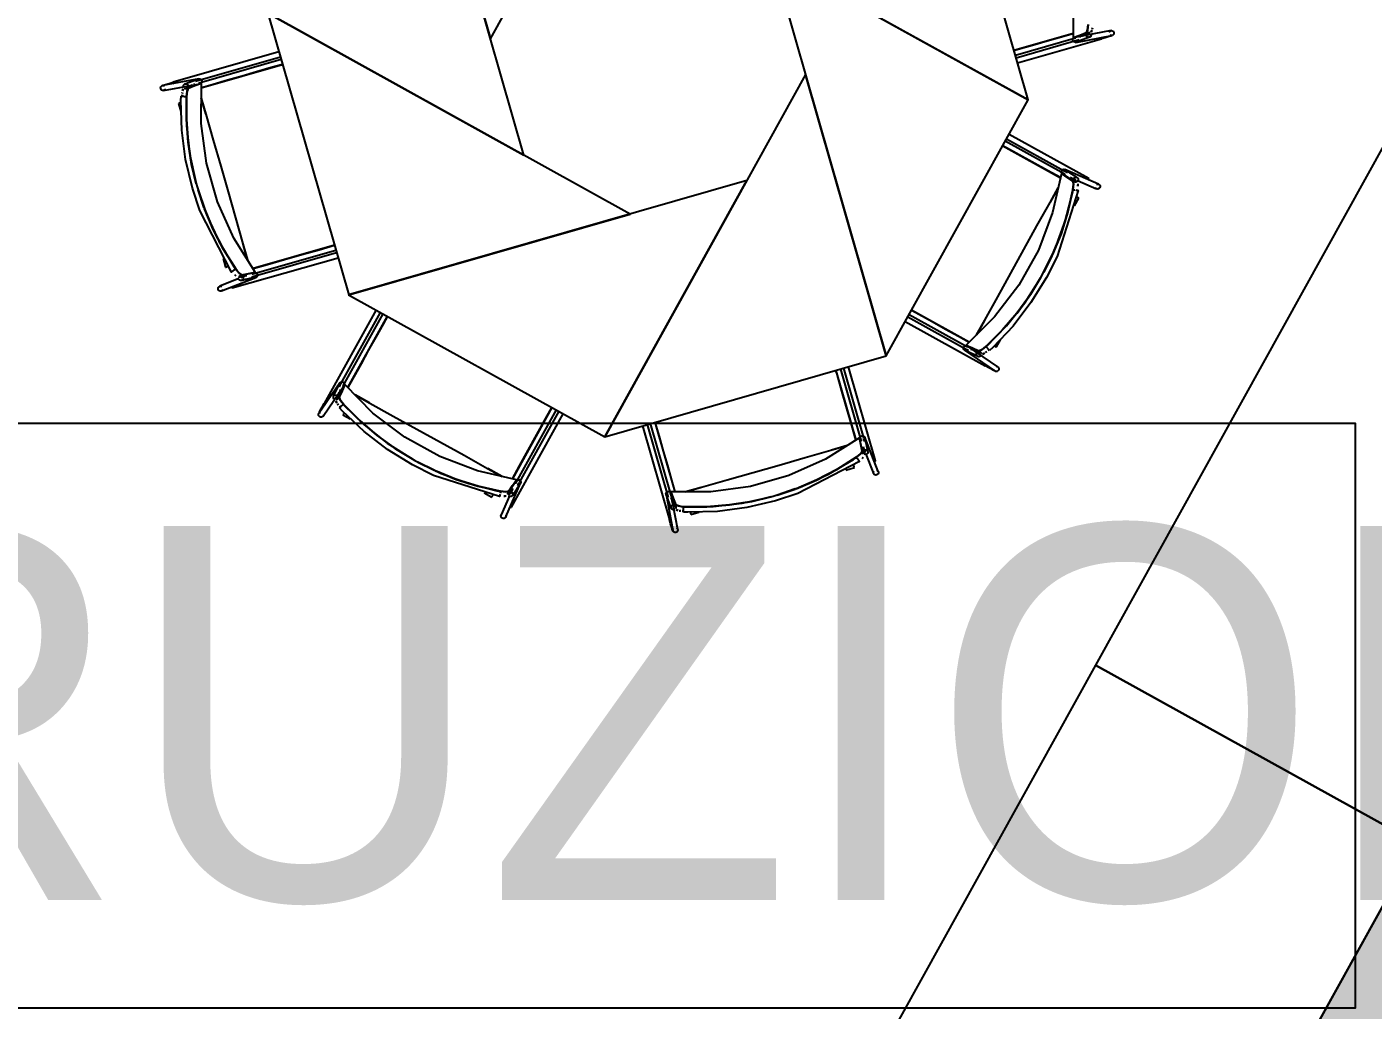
# Model space of a CAD drawing. Header units: metres. Extents: x 2.5 to 42.6, y 0.9 to 31.9.
# Drawn here: x 27.763 to 28.915, y 27.348 to 28.189 of the extents above; entities that cross this region are included whole.
import ezdxf

# ---------------------------------------------------------------- set-up
doc = ezdxf.new("R2010")
doc.units = ezdxf.units.M
for name, color, linetype in [('ARREDI', 9, 'Continuous'), ('PARETI_STRUTTURE', 7, 'Continuous'), ('PILASTRI_SETTI', 8, 'Continuous'), ('WAYFINDING_RIQUADRI', 7, 'Continuous'), ('WAYFINDING_TESTI', 7, 'Continuous')]:
    doc.layers.add(name, color=color, linetype=linetype)

msp = doc.modelspace()

# ---------------------------------------------------------------- linework, layer by layer
at = {"layer": 'ARREDI'}
for points in [[(28.3317, 28.4893), (28.0909, 28.4202), (28.1599, 28.1794)], [(28.0909, 28.4202), (27.9694, 28.2011), (28.1885, 28.0796)], [(28.62, 28.127), (28.5509, 28.3678), (28.31, 28.2988)], [(28.9531, 27.4905), (28.6776, 27.6432), (28.1813, 26.7478), (28.4568, 26.5951), (28.9531, 27.4905), (29.3445, 28.1967), (29.069, 28.3494), (28.6776, 27.6432)], [(28.4985, 27.9078), (28.62, 28.127), (28.4008, 28.2484)], [(27.9694, 28.2011), (28.0385, 27.9602), (28.2793, 28.0293)], [(28.2576, 27.8387), (28.4985, 27.9078), (28.4294, 28.1487)], [(28.0384, 27.9602), (28.2576, 27.8387), (28.3791, 28.0579)]]:
    msp.add_lwpolyline(points, close=True, dxfattribs=at)
for points in [[(28.6239, 28.344), (28.6181, 28.3428), (28.6123, 28.3417), (28.6306, 28.3128), (28.6447, 28.2815), (28.6541, 28.2486), (28.6588, 28.2146), (28.6586, 28.1804), (28.6641, 28.1825), (28.6696, 28.1846), (28.6702, 28.1853), (28.6707, 28.1869), (28.6711, 28.1892), (28.6713, 28.1916)], [(28.6713, 28.1916), (28.6711, 28.189), (28.6707, 28.1868), (28.6702, 28.1853), (28.6696, 28.1846)], [(28.6078, 28.1693), (28.6113, 28.1703), (28.6237, 28.1739), (28.6362, 28.1775), (28.6486, 28.181), (28.6586, 28.1839)], [(28.6591, 28.1766), (28.6586, 28.1772), (28.6583, 28.1779), (28.6582, 28.1786), (28.6584, 28.1793), (28.6589, 28.1799), (28.6595, 28.1803)], [(28.6609, 28.1802), (28.6586, 28.1804)], [(28.6625, 28.1781), (28.6623, 28.1774), (28.6618, 28.1768), (28.6612, 28.1764), (28.6607, 28.1762), (28.6605, 28.1762), (28.6598, 28.1763), (28.6591, 28.1766)], [(28.6649, 28.181), (28.664, 28.1806)], [(28.672, 28.1837), (28.668, 28.1821), (28.6664, 28.1815)], [(28.6706, 28.1809), (28.6701, 28.1815), (28.6697, 28.1822), (28.6697, 28.1829), (28.6699, 28.1836), (28.6703, 28.1842), (28.6703, 28.1842), (28.6709, 28.1846), (28.671, 28.1847), (28.6716, 28.1848), (28.6724, 28.1847), (28.673, 28.1844)], [(28.6735, 28.1838), (28.6738, 28.1831), (28.6739, 28.1824), (28.6737, 28.1817), (28.6733, 28.1811), (28.6732, 28.181), (28.6727, 28.1807), (28.6726, 28.1806), (28.672, 28.1805), (28.6712, 28.1806), (28.6706, 28.1809)], [(28.6745, 28.1866), (28.674, 28.185)], [(28.674, 28.1849), (28.6745, 28.1865)], [(28.6749, 28.1888), (28.6747, 28.1877)], [(28.6747, 28.1875), (28.6749, 28.1887)], [(28.6823, 28.1801), (28.6822, 28.1807)], [(28.6826, 28.1793), (28.6825, 28.1796), (28.6823, 28.1801)], [(28.6826, 28.1792), (28.6826, 28.1792)], [(28.6894, 28.1851), (28.6898, 28.1857), (28.6904, 28.1861), (28.6909, 28.1863), (28.6909, 28.1863), (28.6912, 28.1863), (28.6919, 28.1862), (28.6926, 28.1859)], [(28.6926, 28.1859), (28.6931, 28.1854), (28.6934, 28.1847), (28.6934, 28.1839), (28.6932, 28.1832), (28.6928, 28.1826), (28.6922, 28.1822), (28.6917, 28.182), (28.6917, 28.182), (28.6915, 28.182), (28.6907, 28.1821), (28.69, 28.1824)], [(27.9819, 28.1574), (27.9721, 28.1546), (27.9596, 28.151), (27.9472, 28.1474), (27.9348, 28.1439), (27.9224, 28.1403), (27.9124, 28.1374)], [(27.9085, 28.1432), (27.9087, 28.1439), (27.9091, 28.1445), (27.9097, 28.145), (27.9102, 28.1451), (27.9105, 28.1451), (27.9112, 28.145), (27.9119, 28.1447)], [(27.9119, 28.1447), (27.9124, 28.1442), (27.9127, 28.1435), (27.9127, 28.1427), (27.9125, 28.142), (27.9121, 28.1414), (27.9115, 28.141)], [(27.8784, 28.1354), (27.8779, 28.136), (27.8776, 28.1367), (27.8775, 28.1374), (27.8777, 28.1382), (27.8782, 28.1388), (27.8788, 28.1392), (27.8793, 28.1393), (27.8793, 28.1393), (27.8795, 28.1393), (27.8803, 28.1393), (27.8809, 28.1389)], [(27.8816, 28.1362), (27.8811, 28.1356), (27.8805, 28.1352), (27.8801, 28.1351), (27.88, 28.1351), (27.8798, 28.135), (27.8791, 28.1351), (27.8784, 28.1354)], [(27.8884, 28.1421), (27.8884, 28.1421)], [(27.8884, 28.1421), (27.8885, 28.1418), (27.8886, 28.1413)], [(27.8886, 28.1413), (27.8888, 28.1406)], [(27.896, 28.1325), (27.8962, 28.1334)], [(27.8962, 28.1334), (27.896, 28.1326)], [(27.8964, 28.1348), (27.8969, 28.1364)], [(27.8969, 28.1364), (27.8964, 28.1348)], [(27.8974, 28.1375), (27.8971, 28.1382), (27.897, 28.1389), (27.8972, 28.1397), (27.8977, 28.1403), (27.8977, 28.1403), (27.8983, 28.1407), (27.8984, 28.1407), (27.899, 28.1408), (27.8997, 28.1408), (27.9004, 28.1404)], [(27.9004, 28.1404), (27.9009, 28.1399), (27.9012, 28.1392), (27.9013, 28.1384), (27.9011, 28.1377), (27.9007, 28.1371), (27.9006, 28.1371), (27.9001, 28.1367), (27.8999, 28.1367), (27.8993, 28.1365), (27.8986, 28.1366), (27.8979, 28.137)], [(27.899, 28.1377), (27.903, 28.1392), (27.9045, 28.1398)], [(27.947, 27.9774), (27.9528, 27.9785), (27.9586, 27.9796), (27.9403, 28.0086), (27.9263, 28.0398), (27.9169, 28.0728), (27.9122, 28.1067), (27.9124, 28.141), (27.9068, 28.1389), (27.9013, 28.1367), (27.9008, 28.136), (27.9003, 28.1344), (27.8999, 28.1322), (27.8996, 28.1297)], [(27.8996, 28.1297), (27.8999, 28.1323), (27.9003, 28.1345), (27.9008, 28.1361), (27.9013, 28.1368)], [(27.906, 28.1404), (27.9069, 28.1407)], [(27.9101, 28.1412), (27.9124, 28.141)], [(27.8929, 28.1238), (27.893, 28.1239)], [(27.895, 28.1244), (27.8943, 28.1242), (27.8937, 28.1241), (27.8932, 28.1239), (27.893, 28.1238)], [(27.895, 28.1302), (27.8953, 28.1302)], [(27.8958, 28.1301), (27.8959, 28.1312)], [(27.8959, 28.1312), (27.8958, 28.1301)], [(27.8958, 28.1301), (27.8965, 28.1301), (27.8972, 28.1301), (27.8979, 28.13)], [(27.8979, 28.13), (27.8986, 28.13), (27.899, 28.13), (27.8993, 28.13)], [(27.9081, 28.0553), (27.9041, 28.0716), (27.9011, 28.0908), (27.8996, 28.1103), (27.8997, 28.1297)], [(27.8996, 28.1296), (27.8996, 28.1102), (27.9011, 28.0908), (27.9041, 28.0715), (27.9081, 28.0553)], [(27.9162, 28.1151), (27.9123, 28.1285)], [(27.9123, 28.1285), (27.9162, 28.1148), (27.9226, 28.0926), (27.929, 28.0704), (27.9353, 28.0482), (27.9417, 28.026), (27.948, 28.0039), (27.952, 27.9901)], [(28.6476, 28.0605), (28.6364, 28.0667), (28.623, 28.0741), (28.6097, 28.0815), (28.5982, 28.0878)], [(28.6582, 28.0573), (28.6533, 28.0606), (28.6484, 28.0639), (28.6408, 28.0305), (28.6287, 27.9985), (28.612, 27.9685), (28.5913, 27.9412), (28.567, 27.9171), (28.5724, 27.9147), (28.5778, 27.9123), (28.5787, 27.9124), (28.5802, 27.9132), (28.5821, 27.9145), (28.5839, 27.9161)], [(28.6492, 28.0637), (28.6487, 28.0643), (28.6484, 28.065), (28.6484, 28.0657), (28.6486, 28.0664), (28.6491, 28.067), (28.6497, 28.0675)], [(28.6484, 28.0639), (28.6513, 28.0635), (28.6484, 28.0639)], [(28.6497, 28.0675), (28.6504, 28.0676), (28.6512, 28.0675), (28.6514, 28.0675), (28.6514, 28.0675), (28.6518, 28.0672), (28.6523, 28.0667), (28.6526, 28.066), (28.6527, 28.0652), (28.6524, 28.0645)], [(28.5758, 27.9259), (28.5828, 27.9384), (28.5939, 27.9585), (28.6051, 27.9787), (28.6163, 27.9989), (28.6275, 28.0191), (28.6387, 28.0393), (28.6456, 28.0518)], [(28.6456, 28.0518), (28.6389, 28.0396)], [(28.6559, 28.0609), (28.6571, 28.0601), (28.662, 28.0568)], [(28.6582, 28.0501), (28.6586, 28.0525), (28.6587, 28.0548), (28.6585, 28.0565), (28.6582, 28.0573)], [(28.6582, 28.0573), (28.6585, 28.0566), (28.6587, 28.0549), (28.6586, 28.0527), (28.6582, 28.0501)], [(28.6608, 28.0566), (28.6601, 28.0567), (28.6595, 28.0569), (28.6594, 28.057), (28.6589, 28.0575), (28.6589, 28.0576), (28.6586, 28.0582), (28.6586, 28.059), (28.6588, 28.0597), (28.6593, 28.0603), (28.6599, 28.0607)], [(28.6599, 28.0607), (28.6606, 28.0609), (28.6614, 28.0608), (28.6619, 28.0606), (28.662, 28.0605), (28.6625, 28.06), (28.6625, 28.0599), (28.6628, 28.0593), (28.6628, 28.0585), (28.6626, 28.0578), (28.6621, 28.0572)], [(28.6624, 28.0552), (28.6625, 28.0543), (28.6624, 28.0531)], [(28.6625, 28.0531), (28.6625, 28.0544)], [(28.6712, 28.0583), (28.6716, 28.0589)], [(28.6716, 28.0589), (28.6718, 28.0593), (28.672, 28.0596)], [(28.672, 28.0596), (28.672, 28.0596)], [(28.6802, 28.0509), (28.6795, 28.0507), (28.6787, 28.0508), (28.6785, 28.0509), (28.6785, 28.0509), (28.6781, 28.0511), (28.6776, 28.0517)], [(28.6785, 28.0549), (28.6793, 28.055), (28.68, 28.055), (28.6802, 28.0549), (28.6803, 28.0549), (28.6807, 28.0546), (28.6812, 28.0541), (28.6815, 28.0534), (28.6815, 28.0526), (28.6813, 28.0519), (28.6808, 28.0513), (28.6802, 28.0509)], [(27.9096, 28.05), (27.9148, 28.0345)], [(27.9148, 28.0344), (27.9096, 28.05)], [(28.6582, 28.0501), (28.6539, 28.0311), (28.6481, 28.0125), (28.6409, 27.9947)], [(28.6409, 27.9947), (28.6481, 28.0125), (28.6539, 28.031), (28.6582, 28.05)], [(28.6586, 28.0502), (28.6589, 28.0502), (28.6593, 28.0501), (28.6599, 28.05)], [(28.6607, 28.0499), (28.6614, 28.0498), (28.6621, 28.0497), (28.6626, 28.0496), (28.6628, 28.0495), (28.6629, 28.0495), (28.6629, 28.0495), (28.6626, 28.0496)], [(28.6634, 28.0429), (28.6632, 28.043), (28.6627, 28.0432), (28.6622, 28.0436), (28.6615, 28.0439)], [(27.915, 28.0339), (27.9224, 28.0162), (27.9315, 27.999), (27.9418, 27.9825)], [(27.9419, 27.9824), (27.9315, 27.9989), (27.9225, 28.0162), (27.915, 28.0339)], [(27.952, 27.9901), (27.9481, 28.0036)], [(27.9567, 27.9826), (27.969, 27.9862), (27.9837, 27.9904), (27.9984, 27.9946), (28.0131, 27.9988), (28.0263, 28.0026)], [(28.6333, 27.9796), (28.6406, 27.9941)], [(28.6406, 27.9941), (28.6333, 27.9795)], [(27.9331, 27.9839), (27.9334, 27.9839), (27.9338, 27.9841), (27.9345, 27.9843), (27.9352, 27.9845)], [(27.9419, 27.9824), (27.9434, 27.9805), (27.9449, 27.9788), (27.9462, 27.9777), (27.947, 27.9773)], [(27.947, 27.9773), (27.9462, 27.9776), (27.945, 27.9787), (27.9434, 27.9804), (27.9419, 27.9824)], [(27.9406, 27.9813), (27.94, 27.9809), (27.9394, 27.9804), (27.9389, 27.98), (27.9384, 27.9797), (27.9382, 27.9796), (27.9382, 27.9795), (27.9382, 27.9796), (27.9384, 27.9797)], [(27.9417, 27.982), (27.9415, 27.9819), (27.9411, 27.9816), (27.9406, 27.9813)], [(27.9418, 27.9764), (27.941, 27.9774)], [(27.941, 27.9773), (27.9419, 27.9764)], [(27.9512, 27.9764), (27.9497, 27.9762), (27.9439, 27.975)], [(27.9482, 27.9737), (27.9478, 27.9731), (27.9472, 27.9726), (27.9467, 27.9724), (27.9465, 27.9724), (27.9458, 27.9724), (27.9458, 27.9724), (27.9451, 27.9727), (27.9446, 27.9732), (27.9442, 27.9739)], [(27.9447, 27.976), (27.9453, 27.9765), (27.9458, 27.9767), (27.9459, 27.9767), (27.9467, 27.9767), (27.9473, 27.9764), (27.9479, 27.9759), (27.9482, 27.9752), (27.9483, 27.9745), (27.9482, 27.9737)], [(27.9586, 27.9796), (27.9562, 27.9778), (27.9586, 27.9796)], [(27.9602, 27.9762), (27.9598, 27.9756), (27.9592, 27.9751), (27.959, 27.975), (27.959, 27.975), (27.9585, 27.9749), (27.9578, 27.9749), (27.9571, 27.9752), (27.9565, 27.9757), (27.9562, 27.9763)], [(27.9586, 27.9791), (27.9593, 27.9788), (27.9599, 27.9783), (27.9602, 27.9777), (27.9603, 27.9769), (27.9602, 27.9762)], [(28.6306, 27.9746), (28.6219, 27.9604), (28.6104, 27.9446), (28.5978, 27.9298), (28.5839, 27.9161)], [(28.584, 27.9162), (28.5978, 27.9299), (28.6105, 27.9446), (28.6219, 27.9604), (28.6306, 27.9746)], [(27.9309, 27.9647), (27.9305, 27.9641), (27.9299, 27.9636), (27.9297, 27.9635), (27.9297, 27.9635), (27.9292, 27.9634), (27.9285, 27.9634), (27.9278, 27.9637), (27.9272, 27.9642), (27.9269, 27.9648), (27.9267, 27.9656), (27.9269, 27.9663)], [(27.9269, 27.9663), (27.9273, 27.967), (27.9279, 27.9674), (27.9281, 27.9675), (27.9281, 27.9675), (27.9286, 27.9676), (27.9293, 27.9676), (27.93, 27.9673)], [(27.9385, 27.9674), (27.9387, 27.9668)], [(27.9387, 27.9668), (27.9388, 27.9663), (27.9389, 27.966), (27.9389, 27.966), (27.9389, 27.966)], [(28.0716, 27.9418), (28.0679, 27.9351), (28.0616, 27.9238), (28.0553, 27.9125), (28.0491, 27.9012), (28.0428, 27.8899), (28.0377, 27.8808)], [(28.5202, 27.947), (28.5265, 27.9435), (28.5378, 27.9372), (28.5491, 27.9309), (28.5604, 27.9247), (28.5695, 27.9196)], [(28.5826, 27.9381), (28.5758, 27.9259)], [(28.5647, 27.9141), (28.5647, 27.9149), (28.565, 27.9156), (28.5655, 27.9161), (28.5661, 27.9165), (28.5669, 27.9166), (28.5676, 27.9165)], [(28.5687, 27.9134), (28.5682, 27.9128), (28.5675, 27.9124), (28.5668, 27.9123), (28.566, 27.9125), (28.5656, 27.9127), (28.5656, 27.9127), (28.5654, 27.9128), (28.5649, 27.9134), (28.5647, 27.9141)], [(28.5685, 27.9154), (28.567, 27.9171)], [(28.5719, 27.9131), (28.571, 27.9135)], [(28.5839, 27.9161), (28.582, 27.9144), (28.5801, 27.9131), (28.5786, 27.9124), (28.5778, 27.9123)], [(28.5849, 27.9147), (28.5845, 27.9151), (28.5842, 27.9155), (28.584, 27.9157)], [(28.5869, 27.9125), (28.5867, 27.9127), (28.5864, 27.9131), (28.5859, 27.9136), (28.5854, 27.9141), (28.5849, 27.9147)], [(28.5864, 27.9131), (28.5855, 27.9124)], [(28.5909, 27.9166), (28.5916, 27.9162), (28.5921, 27.9159), (28.5926, 27.9156), (28.5928, 27.9155)], [(28.5788, 27.91), (28.5749, 27.9117), (28.5734, 27.9124)], [(28.58, 27.909), (28.5797, 27.9083), (28.5793, 27.9077), (28.5786, 27.9073), (28.5779, 27.9072), (28.5778, 27.9072), (28.5772, 27.9074), (28.577, 27.9074), (28.5765, 27.9077), (28.5761, 27.9083), (28.5758, 27.909)], [(28.5759, 27.909), (28.5759, 27.9098), (28.5761, 27.9105), (28.5766, 27.9111), (28.5773, 27.9114), (28.578, 27.9116), (28.578, 27.9116), (28.5787, 27.9114), (28.5788, 27.9114), (28.5793, 27.911), (28.5798, 27.9105), (28.58, 27.9097)], [(28.5826, 27.9102), (28.5811, 27.9095)], [(28.5811, 27.9094), (28.5826, 27.9102)], [(28.5845, 27.9115), (28.5834, 27.9107)], [(28.5834, 27.9107), (28.5844, 27.9115)], [(28.5869, 27.9125), (28.5869, 27.9124)], [(28.4725, 27.8359), (28.469, 27.8482), (28.4648, 27.8629), (28.4606, 27.8776), (28.4564, 27.8923), (28.4554, 27.8955)], [(28.5832, 27.8994), (28.5831, 27.8994), (28.5832, 27.8994), (28.5833, 27.8997), (28.5836, 27.9001)], [(28.5836, 27.9001), (28.5839, 27.9007)], [(28.5949, 27.897), (28.5949, 27.8963), (28.5946, 27.8956), (28.5941, 27.895), (28.5935, 27.8946), (28.5927, 27.8945), (28.592, 27.8946), (28.5916, 27.8949), (28.5916, 27.8949), (28.5914, 27.895), (28.5909, 27.8956), (28.5907, 27.8963)], [(28.5928, 27.8988), (28.5936, 27.8987), (28.594, 27.8984), (28.594, 27.8984), (28.5942, 27.8983), (28.5947, 27.8977), (28.5949, 27.897)], [(28.0315, 27.8816), (28.0309, 27.8821), (28.0306, 27.8828), (28.0304, 27.8835), (28.0306, 27.8843), (28.0308, 27.8847), (28.0308, 27.8847), (28.031, 27.8849), (28.0315, 27.8854), (28.0323, 27.8856)], [(28.1755, 27.7921), (28.1788, 27.797), (28.182, 27.8019), (28.1486, 27.8095), (28.1166, 27.8217), (28.0866, 27.8383), (28.0593, 27.859), (28.0353, 27.8833), (28.0328, 27.8779), (28.0304, 27.8725), (28.0306, 27.8716), (28.0313, 27.8701), (28.0326, 27.8683), (28.0342, 27.8664)], [(28.0312, 27.8784), (28.0316, 27.8793)], [(28.0323, 27.8856), (28.033, 27.8856), (28.0337, 27.8853), (28.0343, 27.8848), (28.0346, 27.8842), (28.0348, 27.8834), (28.0346, 27.8827)], [(28.0335, 27.8818), (28.0353, 27.8833)], [(28.0175, 27.8672), (28.0175, 27.8672), (28.0175, 27.8671), (28.0178, 27.867), (28.0182, 27.8667)], [(28.0271, 27.8703), (28.0264, 27.8706), (28.0258, 27.8711), (28.0255, 27.8717), (28.0254, 27.8724), (28.0254, 27.8725), (28.0255, 27.8731), (28.0256, 27.8733), (28.0259, 27.8738), (28.0265, 27.8742), (28.0272, 27.8745)], [(28.0272, 27.8745), (28.0279, 27.8744), (28.0286, 27.8742), (28.0292, 27.8737), (28.0296, 27.8731), (28.0297, 27.8723), (28.0297, 27.8723), (28.0295, 27.8716), (28.0295, 27.8715), (28.0292, 27.871), (28.0286, 27.8705), (28.0279, 27.8703)], [(28.0284, 27.8677), (28.0276, 27.8692)], [(28.0276, 27.8692), (28.0283, 27.8677)], [(28.0281, 27.8715), (28.0299, 27.8754), (28.0306, 27.8769)], [(28.0342, 27.8664), (28.0325, 27.8683), (28.0313, 27.8702), (28.0305, 27.8717), (28.0304, 27.8725)], [(28.0562, 27.8677), (28.044, 27.8745)], [(28.044, 27.8745), (28.0565, 27.8675), (28.0767, 27.8564), (28.0969, 27.8452), (28.1171, 27.834), (28.1373, 27.8228), (28.1574, 27.8116), (28.1699, 27.8047)], [(28.0151, 27.8554), (28.0144, 27.8554), (28.0137, 27.8557), (28.0131, 27.8562), (28.0127, 27.8568), (28.0126, 27.8576), (28.0128, 27.8583), (28.013, 27.8587), (28.013, 27.8587), (28.0132, 27.8589), (28.0137, 27.8594), (28.0145, 27.8596)], [(28.017, 27.8575), (28.0168, 27.8567), (28.0166, 27.8563), (28.0166, 27.8563), (28.0164, 27.8561), (28.0158, 27.8556), (28.0151, 27.8554)], [(28.0182, 27.8667), (28.0188, 27.8664)], [(28.0297, 27.8658), (28.0289, 27.8669)], [(28.0289, 27.8669), (28.0296, 27.8659)], [(28.0312, 27.864), (28.0305, 27.8648)], [(28.0306, 27.8634), (28.0308, 27.8636), (28.0312, 27.8639), (28.0317, 27.8644), (28.0322, 27.8649), (28.0328, 27.8654)], [(28.0306, 27.8634), (28.0306, 27.8634)], [(28.0328, 27.8654), (28.0333, 27.8658), (28.0336, 27.8661), (28.0338, 27.8663)], [(28.0347, 27.8594), (28.0343, 27.8587), (28.034, 27.8582), (28.0338, 27.8577), (28.0336, 27.8575)], [(28.0784, 27.8285), (28.0627, 27.8399), (28.0479, 27.8526), (28.0342, 27.8664)], [(28.0343, 27.8663), (28.048, 27.8525), (28.0628, 27.8398), (28.0784, 27.8285)], [(28.1786, 27.8027), (28.1848, 27.8139), (28.1922, 27.8273), (28.1996, 27.8406), (28.207, 27.854), (28.2124, 27.8638)], [(28.3006, 27.8511), (28.3041, 27.8388), (28.3077, 27.8264), (28.3113, 27.814), (28.3148, 27.8016), (28.3177, 27.7915)], [(28.4778, 27.8262), (28.4767, 27.832), (28.4755, 27.8378), (28.4466, 27.8195), (28.4153, 27.8055), (28.3824, 27.796), (28.3484, 27.7914), (28.3142, 27.7916), (28.3163, 27.786), (28.3184, 27.7805), (28.3191, 27.78), (28.3207, 27.7795), (28.323, 27.779), (28.3254, 27.7788)], [(28.4755, 27.8378), (28.4773, 27.8354), (28.4755, 27.8378)], [(28.476, 27.8378), (28.4763, 27.8385), (28.4768, 27.8391), (28.4775, 27.8394), (28.4782, 27.8395), (28.479, 27.8394)], [(28.479, 27.8394), (28.4796, 27.839), (28.48, 27.8384), (28.4802, 27.8382), (28.4802, 27.8382), (28.4803, 27.8377), (28.4803, 27.837), (28.48, 27.8363), (28.4795, 27.8357), (28.4788, 27.8354)], [(28.0785, 27.8284), (28.0928, 27.8198)], [(28.0928, 27.8197), (28.0785, 27.8284)], [(28.3266, 27.7915), (28.3404, 27.7954), (28.3625, 27.8018), (28.3847, 27.8081), (28.4069, 27.8145), (28.4291, 27.8209), (28.4512, 27.8272), (28.465, 27.8312)], [(28.4727, 27.8211), (28.4563, 27.8107), (28.439, 27.8017), (28.4213, 27.7942)], [(28.4213, 27.7942), (28.4389, 27.8016), (28.4562, 27.8106), (28.4726, 27.821)], [(28.465, 27.8312), (28.4516, 27.8273)], [(28.4727, 27.8211), (28.4747, 27.8226), (28.4764, 27.8241), (28.4775, 27.8254), (28.4778, 27.8262)], [(28.4778, 27.8262), (28.4775, 27.8254), (28.4765, 27.8241), (28.4748, 27.8226), (28.4727, 27.8211)], [(28.4731, 27.8209), (28.4732, 27.8207), (28.4735, 27.8203), (28.4739, 27.8198)], [(28.4778, 27.8202), (28.4788, 27.8211)], [(28.4787, 27.821), (28.4778, 27.8202)], [(28.4791, 27.8239), (28.4787, 27.8244), (28.4785, 27.825), (28.4784, 27.8251), (28.4785, 27.8258), (28.4785, 27.8259), (28.4787, 27.8265), (28.4793, 27.8271), (28.4799, 27.8274), (28.4807, 27.8275), (28.4814, 27.8274)], [(28.4787, 27.8304), (28.479, 27.8289), (28.4801, 27.8231)], [(28.4814, 27.8274), (28.482, 27.827), (28.4825, 27.8264), (28.4827, 27.8259), (28.4827, 27.8257), (28.4827, 27.825), (28.4827, 27.825), (28.4824, 27.8243), (28.4819, 27.8238), (28.4813, 27.8234)], [(28.0977, 27.817), (28.1116, 27.81)], [(28.1116, 27.81), (28.0977, 27.817)], [(28.1128, 27.8094), (28.1306, 27.8022), (28.1491, 27.7964), (28.1681, 27.7921)], [(28.1682, 27.7921), (28.1493, 27.7964), (28.1307, 27.8022), (28.1128, 27.8094)], [(28.1699, 27.8047), (28.1577, 27.8115)], [(28.4713, 27.8123), (28.4712, 27.8126), (28.4711, 27.813), (28.4709, 27.8137), (28.4707, 27.8144)], [(28.4739, 27.8198), (28.4743, 27.8192), (28.4747, 27.8186), (28.4751, 27.818), (28.4754, 27.8176), (28.4756, 27.8174), (28.4756, 27.8174), (28.4756, 27.8174), (28.4754, 27.8176)], [(28.4877, 27.8177), (28.4884, 27.8178)], [(28.4884, 27.8178), (28.4888, 27.818), (28.4891, 27.8181), (28.4892, 27.8181), (28.4892, 27.8181)], [(28.4905, 27.81), (28.4911, 27.8097), (28.4916, 27.8091), (28.4917, 27.8089), (28.4918, 27.8084), (28.4918, 27.8077), (28.4915, 27.807), (28.491, 27.8064), (28.4903, 27.806), (28.4896, 27.8059), (28.4888, 27.8061)], [(28.182, 27.802), (28.1816, 27.799), (28.182, 27.802)], [(28.1819, 27.8011), (28.1824, 27.8016), (28.1831, 27.8019), (28.1839, 27.8019), (28.1846, 27.8017), (28.1852, 27.8012), (28.1856, 27.8006)], [(28.1856, 27.8006), (28.1858, 27.7999), (28.1857, 27.7992), (28.1856, 27.7989), (28.1856, 27.7989), (28.1853, 27.7985), (28.1848, 27.798), (28.1841, 27.7977), (28.1833, 27.7977), (28.1826, 27.7979)], [(28.4888, 27.8061), (28.4882, 27.8065), (28.4877, 27.8071), (28.4876, 27.8073), (28.4876, 27.8073), (28.4875, 27.8078), (28.4875, 27.8085), (28.4878, 27.8092)], [(28.161, 27.7869), (28.1611, 27.7871), (28.1614, 27.7876), (28.1617, 27.7881), (28.1621, 27.7888)], [(28.168, 27.7896), (28.1679, 27.7889), (28.1678, 27.7882), (28.1677, 27.7877), (28.1676, 27.7875), (28.1676, 27.7874), (28.1676, 27.7875), (28.1677, 27.7877)], [(28.1684, 27.7917), (28.1683, 27.7915), (28.1683, 27.791), (28.1681, 27.7904)], [(28.1682, 27.7921), (28.1707, 27.7917), (28.173, 27.7916), (28.1747, 27.7918), (28.1755, 27.7921)], [(28.1755, 27.7921), (28.1747, 27.7918), (28.173, 27.7916), (28.1708, 27.7917), (28.1683, 27.7921)], [(28.1733, 27.7879), (28.1724, 27.7878), (28.1712, 27.7879)], [(28.1712, 27.7879), (28.1725, 27.7878)], [(28.1747, 27.7895), (28.1748, 27.7903), (28.1751, 27.7908), (28.1752, 27.7909), (28.1757, 27.7914), (28.1757, 27.7914), (28.1764, 27.7917), (28.1771, 27.7917), (28.1778, 27.7915), (28.1784, 27.791), (28.1788, 27.7904)], [(28.179, 27.7944), (28.1782, 27.7932), (28.1749, 27.7883)], [(28.1788, 27.7904), (28.179, 27.7897), (28.1789, 27.7889), (28.1787, 27.7884), (28.1786, 27.7883), (28.1781, 27.7878), (28.1781, 27.7878), (28.1774, 27.7875), (28.1766, 27.7875), (28.1759, 27.7877), (28.1753, 27.7882)], [(28.3119, 27.7877), (28.3112, 27.7879), (28.3106, 27.7883), (28.3102, 27.7889), (28.3101, 27.7894), (28.31, 27.7896), (28.3101, 27.7904), (28.3104, 27.7911)], [(28.3104, 27.7911), (28.311, 27.7916), (28.3117, 27.7919), (28.3124, 27.7919), (28.3131, 27.7917), (28.3137, 27.7913), (28.3142, 27.7907)], [(28.314, 27.7893), (28.3142, 27.7916)], [(28.3998, 27.7873), (28.3836, 27.7833), (28.3643, 27.7803), (28.3449, 27.7788), (28.3254, 27.7788)], [(28.3256, 27.7788), (28.345, 27.7788), (28.3644, 27.7803), (28.3836, 27.7833), (28.3998, 27.7873)], [(28.34, 27.7953), (28.3266, 27.7915)], [(28.4207, 27.794), (28.4052, 27.7888)], [(28.4052, 27.7888), (28.4207, 27.7939)], [(28.1764, 27.7791), (28.177, 27.7787)], [(28.177, 27.7787), (28.1775, 27.7785), (28.1777, 27.7784)], [(28.1778, 27.7783), (28.1777, 27.7783)], [(28.3176, 27.7766), (28.3169, 27.7763), (28.3162, 27.7762), (28.3155, 27.7764), (28.3149, 27.7768), (28.3148, 27.7769), (28.3145, 27.7775), (28.3144, 27.7776), (28.3143, 27.7782), (28.3144, 27.7789), (28.3147, 27.7796)], [(28.3148, 27.7852), (28.3144, 27.7861)], [(28.3147, 27.7796), (28.3153, 27.7801), (28.316, 27.7804), (28.3167, 27.7805), (28.3174, 27.7803), (28.318, 27.7799), (28.318, 27.7798), (28.3184, 27.7792), (28.3185, 27.7791), (28.3186, 27.7785), (28.3185, 27.7778), (28.3182, 27.7771)], [(28.3175, 27.7782), (28.3159, 27.7822), (28.3154, 27.7837)], [(28.3254, 27.7788), (28.3229, 27.7791), (28.3206, 27.7795), (28.3191, 27.78), (28.3184, 27.7805)], [(28.3187, 27.7761), (28.3203, 27.7756)], [(28.3204, 27.7756), (28.3188, 27.7761)], [(28.3213, 27.7754), (28.3225, 27.7752)], [(28.3226, 27.7752), (28.3215, 27.7754)], [(28.325, 27.775), (28.3239, 27.7751)], [(28.3239, 27.7751), (28.325, 27.775)], [(28.325, 27.775), (28.325, 27.7757), (28.3251, 27.7764), (28.3251, 27.7771)], [(28.3251, 27.7771), (28.3251, 27.7778), (28.3252, 27.7782), (28.3252, 27.7785)], [(28.169, 27.7701), (28.1688, 27.7708), (28.1689, 27.7716), (28.169, 27.7718), (28.169, 27.7718), (28.1693, 27.7722), (28.1698, 27.7727)], [(28.173, 27.7718), (28.1732, 27.771), (28.1731, 27.7703), (28.173, 27.7701), (28.173, 27.7701), (28.1727, 27.7696), (28.1722, 27.7691), (28.1715, 27.7688), (28.1708, 27.7688), (28.17, 27.769), (28.1694, 27.7695), (28.169, 27.7701)], [(28.3131, 27.7676), (28.313, 27.7676)], [(28.3131, 27.7676), (28.3134, 27.7677), (28.3139, 27.7678)], [(28.3139, 27.7678), (28.3145, 27.768)], [(28.325, 27.7742), (28.325, 27.7745)], [(28.3307, 27.7742), (28.3309, 27.7735), (28.3311, 27.7729), (28.3312, 27.7724), (28.3313, 27.7722)], [(28.3313, 27.7721), (28.3313, 27.7722)], [(28.3197, 27.7576), (28.3192, 27.7571), (28.3185, 27.7568), (28.3177, 27.7567), (28.317, 27.7569), (28.3164, 27.7574), (28.316, 27.758), (28.3158, 27.7584), (28.3158, 27.7585), (28.3158, 27.7587), (28.3159, 27.7594), (28.3162, 27.7601)], [(28.3189, 27.7608), (28.3195, 27.7603), (28.3199, 27.7597), (28.3201, 27.7592), (28.3201, 27.7592), (28.3201, 27.759), (28.32, 27.7582), (28.3197, 27.7576)]]:
    msp.add_lwpolyline(points, dxfattribs=at)
at = {"layer": 'PARETI_STRUTTURE'}
for points in [[(29.3445, 28.1967), (28.2307, 26.1872)], [(28.6586, 28.1839), (28.6078, 28.1694)], [(28.609, 28.1652), (28.6605, 28.18)], [(28.6635, 28.1783), (28.6097, 28.1628)], [(28.6109, 28.1587), (28.6826, 28.1792)], [(28.6909, 28.1863), (28.66, 28.1805)], [(28.66, 28.1807), (28.6601, 28.1808), (28.6603, 28.1808), (28.6604, 28.1809), (28.6605, 28.1809), (28.6606, 28.1809), (28.6608, 28.181), (28.6609, 28.181), (28.661, 28.1811), (28.6611, 28.1811), (28.6613, 28.1812), (28.6614, 28.1812), (28.6615, 28.1812), (28.6616, 28.1813), (28.6617, 28.1813), (28.6619, 28.1814), (28.662, 28.1814), (28.6621, 28.1815), (28.6622, 28.1815), (28.6624, 28.1816), (28.6625, 28.1816), (28.6626, 28.1817), (28.6627, 28.1817), (28.6629, 28.1817), (28.663, 28.1818), (28.6631, 28.1818), (28.6632, 28.1819), (28.6634, 28.1819), (28.6635, 28.182), (28.6636, 28.182), (28.6637, 28.1821), (28.6639, 28.1821), (28.664, 28.1821), (28.6641, 28.1822), (28.6642, 28.1822), (28.6643, 28.1823), (28.6645, 28.1823), (28.6646, 28.1824), (28.6647, 28.1824), (28.6648, 28.1824), (28.665, 28.1825), (28.6651, 28.1825), (28.6652, 28.1826), (28.6653, 28.1826), (28.6655, 28.1827), (28.6656, 28.1827), (28.6657, 28.1827), (28.6658, 28.1828), (28.666, 28.1828), (28.6661, 28.1829), (28.6662, 28.1829), (28.6663, 28.183), (28.6664, 28.183), (28.6666, 28.1831), (28.6667, 28.1831), (28.6668, 28.1832), (28.6669, 28.1832), (28.6671, 28.1832), (28.6672, 28.1833), (28.6673, 28.1833), (28.6674, 28.1834), (28.6675, 28.1834), (28.6677, 28.1835), (28.6678, 28.1835), (28.6679, 28.1836), (28.668, 28.1836), (28.6682, 28.1836), (28.6683, 28.1837), (28.6684, 28.1837), (28.6685, 28.1838), (28.6687, 28.1838), (28.6688, 28.1839), (28.6689, 28.1839), (28.669, 28.1839), (28.6692, 28.184), (28.6693, 28.184), (28.6694, 28.1841), (28.6695, 28.1841), (28.6697, 28.1842), (28.6698, 28.1842), (28.6699, 28.1843), (28.67, 28.1843), (28.6701, 28.1843), (28.6703, 28.1844), (28.6704, 28.1844), (28.6705, 28.1845), (28.6706, 28.1845), (28.6708, 28.1846), (28.6709, 28.1846), (28.671, 28.1847), (28.671, 28.1847)], [(28.6607, 28.1762), (28.6917, 28.182)], [(28.6725, 28.1806), (28.6615, 28.1766)], [(28.6688, 28.1824), (28.6698, 28.1826)], [(28.692, 28.182), (28.6907, 28.1816), (28.6892, 28.1812), (28.686, 28.1802), (28.6826, 28.1792)], [(27.9788, 28.1681), (27.8884, 28.1421)], [(27.9074, 28.1431), (27.98, 28.1639)], [(27.9807, 28.1615), (27.9104, 28.1414)], [(27.9123, 28.1374), (27.9819, 28.1574)], [(27.9102, 28.1451), (27.8792, 28.1393)], [(27.8984, 28.1407), (27.9095, 28.1447)], [(27.879, 28.1393), (27.8803, 28.1397), (27.8818, 28.1402), (27.8849, 28.1411), (27.8884, 28.1421)], [(27.88, 28.1351), (27.911, 28.1408)], [(27.9109, 28.1406), (27.9108, 28.1406), (27.9107, 28.1405), (27.9106, 28.1405), (27.9104, 28.1404), (27.9103, 28.1404), (27.9102, 28.1404), (27.9101, 28.1403), (27.9099, 28.1403), (27.9098, 28.1402), (27.9097, 28.1402), (27.9096, 28.1401), (27.9094, 28.1401), (27.9093, 28.14), (27.9092, 28.14), (27.9091, 28.1399), (27.909, 28.1399), (27.9088, 28.1399), (27.9087, 28.1398), (27.9086, 28.1398), (27.9085, 28.1397), (27.9083, 28.1397), (27.9082, 28.1396), (27.9081, 28.1396), (27.908, 28.1396), (27.9079, 28.1395), (27.9077, 28.1395), (27.9076, 28.1394), (27.9075, 28.1394), (27.9074, 28.1393), (27.9072, 28.1393), (27.9071, 28.1392), (27.907, 28.1392), (27.9069, 28.1392), (27.9067, 28.1391), (27.9066, 28.1391), (27.9065, 28.139), (27.9064, 28.139), (27.9062, 28.1389), (27.9061, 28.1389), (27.906, 28.1389), (27.9059, 28.1388), (27.9058, 28.1388), (27.9056, 28.1387), (27.9055, 28.1387), (27.9054, 28.1386), (27.9053, 28.1386), (27.9051, 28.1385), (27.905, 28.1385), (27.9049, 28.1384), (27.9048, 28.1384), (27.9046, 28.1384), (27.9045, 28.1383), (27.9044, 28.1383), (27.9043, 28.1382), (27.9041, 28.1382), (27.904, 28.1381), (27.9039, 28.1381), (27.9038, 28.138), (27.9036, 28.138), (27.9035, 28.138), (27.9034, 28.1379), (27.9033, 28.1379), (27.9032, 28.1378), (27.903, 28.1378), (27.9029, 28.1377), (27.9028, 28.1377), (27.9027, 28.1377), (27.9025, 28.1376), (27.9024, 28.1376), (27.9023, 28.1375), (27.9022, 28.1375), (27.902, 28.1374), (27.9019, 28.1374), (27.9018, 28.1373), (27.9017, 28.1373), (27.9015, 28.1373), (27.9014, 28.1372), (27.9013, 28.1372), (27.9012, 28.1371), (27.9011, 28.1371), (27.9009, 28.137), (27.9008, 28.137), (27.9007, 28.1369), (27.9006, 28.1369), (27.9004, 28.1369), (27.9003, 28.1368), (27.9002, 28.1368), (27.9001, 28.1367), (27.8999, 28.1367), (27.8999, 28.1367)], [(27.9022, 28.139), (27.9012, 28.1387)], [(27.8929, 28.1238), (27.8949, 28.117)], [(27.9047, 28.0515), (27.8989, 28.0761), (27.8956, 28.1012), (27.8949, 28.1264), (27.895, 28.1302)], [(27.8993, 28.13), (27.8997, 28.1048), (27.9026, 28.0799), (27.908, 28.0554), (27.9088, 28.0526)], [(28.672, 28.0596), (28.6036, 28.0975)], [(28.5982, 28.0878), (28.6476, 28.0604)], [(28.6508, 28.0636), (28.6003, 28.0916)], [(28.6015, 28.0937), (28.6509, 28.0664)], [(28.6497, 28.0635), (28.6506, 28.0631)], [(28.6595, 28.0569), (28.6497, 28.0633)], [(28.6511, 28.0663), (28.6536, 28.0648)], [(28.6802, 28.0549), (28.6514, 28.0675)], [(28.6514, 28.0675), (28.652, 28.0669), (28.6521, 28.0668), (28.6522, 28.0668), (28.6523, 28.0667), (28.6524, 28.0666), (28.6526, 28.0665), (28.6527, 28.0665), (28.6528, 28.0664), (28.6529, 28.0663), (28.653, 28.0663), (28.6531, 28.0662), (28.6532, 28.0661), (28.6533, 28.0661), (28.6534, 28.066), (28.6535, 28.0659), (28.6537, 28.0658), (28.6538, 28.0658), (28.6539, 28.0657), (28.654, 28.0656), (28.6541, 28.0656), (28.6542, 28.0655), (28.6543, 28.0654), (28.6544, 28.0653), (28.6545, 28.0653), (28.6547, 28.0652), (28.6548, 28.0651), (28.6549, 28.0651), (28.655, 28.065), (28.6551, 28.0649), (28.6552, 28.0648), (28.6553, 28.0648), (28.6554, 28.0647), (28.6555, 28.0646), (28.6556, 28.0646), (28.6558, 28.0645), (28.6559, 28.0644), (28.656, 28.0643), (28.6561, 28.0643), (28.6562, 28.0642), (28.6563, 28.0641), (28.6564, 28.0641), (28.6565, 28.064), (28.6566, 28.0639), (28.6568, 28.0639), (28.6569, 28.0638), (28.657, 28.0637), (28.6571, 28.0636), (28.6572, 28.0636), (28.6573, 28.0635), (28.6574, 28.0634), (28.6575, 28.0634), (28.6576, 28.0633), (28.6577, 28.0632), (28.6579, 28.0632), (28.658, 28.0631), (28.6581, 28.063), (28.6582, 28.0629), (28.6583, 28.0629), (28.6584, 28.0628), (28.6585, 28.0627), (28.6586, 28.0627), (28.6587, 28.0626), (28.6589, 28.0625), (28.659, 28.0624), (28.6591, 28.0624), (28.6592, 28.0623), (28.6593, 28.0622), (28.6594, 28.0622), (28.6595, 28.0621), (28.6596, 28.062), (28.6597, 28.0619), (28.6598, 28.0619), (28.6599, 28.0618), (28.6601, 28.0617), (28.6602, 28.0617), (28.6603, 28.0616), (28.6604, 28.0615), (28.6605, 28.0614), (28.6606, 28.0614), (28.6607, 28.0613), (28.6608, 28.0612), (28.6609, 28.0612), (28.6611, 28.0611), (28.6612, 28.061), (28.6613, 28.0609), (28.6614, 28.0609), (28.6615, 28.0608), (28.6616, 28.0607), (28.6617, 28.0607), (28.6618, 28.0606), (28.6619, 28.0605)], [(27.9382, 27.9796), (27.911, 28.0322), (27.9047, 28.0515)], [(27.9088, 28.0527), (27.9169, 28.0289), (27.9274, 28.0061), (27.9401, 27.9845), (27.9417, 27.9821)], [(28.6565, 28.0605), (28.6608, 28.0586)], [(28.6587, 28.0592), (28.6578, 28.0597)], [(28.6623, 28.058), (28.6785, 28.0509)], [(28.6319, 27.9771), (28.643, 27.9996), (28.6517, 28.0231), (28.658, 28.0473), (28.6586, 28.0503)], [(28.6629, 28.0495), (28.6448, 27.993), (28.6357, 27.975)], [(28.6597, 28.0362), (28.6634, 28.0429)], [(27.9566, 27.9781), (28.0275, 27.9984)], [(28.0263, 28.0026), (27.9567, 27.9826)], [(28.0282, 27.9961), (27.9586, 27.9761)], [(27.931, 27.9912), (27.9331, 27.9839)], [(27.9389, 27.966), (28.0294, 27.9919)], [(27.9446, 27.974), (27.9281, 27.9675)], [(27.9297, 27.9635), (27.959, 27.975)], [(27.9458, 27.9767), (27.9572, 27.9792)], [(27.9505, 27.9763), (27.9461, 27.9746)], [(27.959, 27.975), (27.9582, 27.975), (27.958, 27.9749), (27.9579, 27.9749), (27.9578, 27.9749), (27.9576, 27.9748), (27.9575, 27.9748), (27.9574, 27.9748), (27.9573, 27.9747), (27.9571, 27.9747), (27.957, 27.9747), (27.9569, 27.9747), (27.9567, 27.9746), (27.9566, 27.9746), (27.9565, 27.9746), (27.9564, 27.9745), (27.9562, 27.9745), (27.9561, 27.9745), (27.956, 27.9745), (27.9559, 27.9744), (27.9557, 27.9744), (27.9556, 27.9744), (27.9555, 27.9744), (27.9553, 27.9743), (27.9552, 27.9743), (27.9551, 27.9743), (27.955, 27.9742), (27.9548, 27.9742), (27.9547, 27.9742), (27.9546, 27.9742), (27.9544, 27.9741), (27.9543, 27.9741), (27.9542, 27.9741), (27.9541, 27.974), (27.9539, 27.974), (27.9538, 27.974), (27.9537, 27.974), (27.9536, 27.9739), (27.9534, 27.9739), (27.9533, 27.9739), (27.9532, 27.9739), (27.953, 27.9738), (27.9529, 27.9738), (27.9528, 27.9738), (27.9526, 27.9737), (27.9525, 27.9737), (27.9524, 27.9737), (27.9523, 27.9737), (27.9521, 27.9736), (27.952, 27.9736), (27.9519, 27.9736), (27.9518, 27.9735), (27.9516, 27.9735), (27.9515, 27.9735), (27.9514, 27.9735), (27.9512, 27.9734), (27.9511, 27.9734), (27.951, 27.9734), (27.9509, 27.9734), (27.9507, 27.9733), (27.9506, 27.9733), (27.9505, 27.9733), (27.9503, 27.9732), (27.9502, 27.9732), (27.9501, 27.9732), (27.95, 27.9732), (27.9498, 27.9731), (27.9497, 27.9731), (27.9496, 27.9731), (27.9494, 27.973), (27.9493, 27.973), (27.9492, 27.973), (27.9491, 27.973), (27.9489, 27.9729), (27.9488, 27.9729), (27.9487, 27.9729), (27.9486, 27.9729), (27.9484, 27.9728), (27.9483, 27.9728), (27.9482, 27.9728), (27.948, 27.9727), (27.9479, 27.9727), (27.9478, 27.9727), (27.9476, 27.9727), (27.9475, 27.9726), (27.9474, 27.9726), (27.9473, 27.9726), (27.9471, 27.9725), (27.947, 27.9725), (27.9469, 27.9725), (27.9468, 27.9725), (27.9467, 27.9724)], [(27.9479, 27.9756), (27.949, 27.9759)], [(27.9584, 27.976), (27.9556, 27.9752)], [(27.9574, 27.979), (27.9564, 27.9786)], [(28.584, 27.9157), (28.6015, 27.9337), (28.617, 27.9534), (28.6305, 27.9745), (28.6319, 27.9771)], [(28.6357, 27.975), (28.6224, 27.9535), (28.607, 27.9334), (28.5896, 27.915), (28.5869, 27.9124)], [(28.0619, 27.9472), (28.0175, 27.8672)], [(28.0303, 27.8813), (28.0657, 27.9451)], [(28.0678, 27.9439), (28.0336, 27.8822)], [(28.0378, 27.8808), (28.0716, 27.9418)], [(28.5148, 27.9372), (28.5831, 27.8994)], [(28.569, 27.9121), (28.5169, 27.941)], [(28.5181, 27.9432), (28.5681, 27.9155)], [(28.5695, 27.9196), (28.5202, 27.947)], [(28.594, 27.8985), (28.568, 27.9163)], [(28.5683, 27.9164), (28.5684, 27.9163), (28.5685, 27.9163), (28.5686, 27.9162), (28.5687, 27.9161), (28.5688, 27.9161), (28.569, 27.916), (28.5691, 27.916), (28.5692, 27.9159), (28.5693, 27.9159), (28.5694, 27.9158), (28.5696, 27.9158), (28.5697, 27.9157), (28.5698, 27.9156), (28.5699, 27.9156), (28.57, 27.9155), (28.5702, 27.9155), (28.5703, 27.9154), (28.5704, 27.9153), (28.5705, 27.9153), (28.5706, 27.9152), (28.5707, 27.9152), (28.5709, 27.9151), (28.571, 27.9151), (28.5711, 27.915), (28.5712, 27.915), (28.5713, 27.9149), (28.5715, 27.9148), (28.5716, 27.9148), (28.5717, 27.9147), (28.5718, 27.9147), (28.5719, 27.9146), (28.572, 27.9146), (28.5722, 27.9145), (28.5723, 27.9145), (28.5724, 27.9144), (28.5725, 27.9143), (28.5726, 27.9143), (28.5728, 27.9142), (28.5729, 27.9142), (28.573, 27.9141), (28.5731, 27.9141), (28.5732, 27.914), (28.5733, 27.914), (28.5735, 27.9139), (28.5736, 27.9138), (28.5737, 27.9138), (28.5738, 27.9137), (28.5739, 27.9137), (28.5741, 27.9136), (28.5742, 27.9136), (28.5743, 27.9135), (28.5744, 27.9134), (28.5745, 27.9134), (28.5747, 27.9133), (28.5748, 27.9133), (28.5749, 27.9132), (28.575, 27.9132), (28.5751, 27.9131), (28.5753, 27.9131), (28.5754, 27.913), (28.5755, 27.9129), (28.5756, 27.9129), (28.5757, 27.9128), (28.5758, 27.9128), (28.576, 27.9127), (28.5761, 27.9127), (28.5762, 27.9126), (28.5763, 27.9126), (28.5764, 27.9125), (28.5766, 27.9124), (28.5767, 27.9124), (28.5768, 27.9123), (28.5769, 27.9123), (28.577, 27.9122), (28.5771, 27.9122), (28.5773, 27.9121), (28.5774, 27.912), (28.5775, 27.912), (28.5776, 27.9119), (28.5777, 27.9119), (28.5779, 27.9118), (28.578, 27.9118), (28.5781, 27.9117), (28.5782, 27.9117), (28.5783, 27.9116), (28.5784, 27.9115), (28.5786, 27.9115), (28.5787, 27.9114), (28.5788, 27.9114), (28.5788, 27.9114)], [(28.5928, 27.9155), (28.5963, 27.9217)], [(28.5656, 27.9127), (28.5916, 27.8949)], [(28.577, 27.9074), (28.5664, 27.9125)], [(28.5749, 27.9117), (28.5765, 27.9108)], [(28.4554, 27.8955), (28.4725, 27.8359)], [(28.477, 27.8358), (28.4596, 27.8966)], [(28.462, 27.8973), (28.479, 27.8378)], [(28.4892, 27.8181), (28.4661, 27.8985)], [(28.5918, 27.8947), (28.5906, 27.8953), (28.5892, 27.8961), (28.5863, 27.8976), (28.5832, 27.8994)], [(28.0308, 27.8847), (28.013, 27.8587)], [(28.0166, 27.8563), (28.0344, 27.8823)], [(28.0256, 27.8733), (28.0306, 27.8839)], [(28.0345, 27.8821), (28.0344, 27.8819), (28.0344, 27.8818), (28.0343, 27.8817), (28.0343, 27.8816), (28.0342, 27.8815), (28.0342, 27.8813), (28.0341, 27.8812), (28.034, 27.8811), (28.034, 27.881), (28.0339, 27.8809), (28.0339, 27.8808), (28.0338, 27.8806), (28.0338, 27.8805), (28.0337, 27.8804), (28.0336, 27.8803), (28.0336, 27.8802), (28.0335, 27.88), (28.0335, 27.8799), (28.0334, 27.8798), (28.0334, 27.8797), (28.0333, 27.8796), (28.0333, 27.8794), (28.0332, 27.8793), (28.0331, 27.8792), (28.0331, 27.8791), (28.033, 27.879), (28.033, 27.8788), (28.0329, 27.8787), (28.0329, 27.8786), (28.0328, 27.8785), (28.0328, 27.8784), (28.0327, 27.8783), (28.0326, 27.8781), (28.0326, 27.878), (28.0325, 27.8779), (28.0325, 27.8778), (28.0324, 27.8777), (28.0324, 27.8776), (28.0323, 27.8774), (28.0323, 27.8773), (28.0322, 27.8772), (28.0321, 27.8771), (28.0321, 27.877), (28.032, 27.8768), (28.032, 27.8767), (28.0319, 27.8766), (28.0319, 27.8765), (28.0318, 27.8764), (28.0317, 27.8763), (28.0317, 27.8761), (28.0316, 27.876), (28.0316, 27.8759), (28.0315, 27.8758), (28.0315, 27.8757), (28.0314, 27.8755), (28.0314, 27.8754), (28.0313, 27.8753), (28.0312, 27.8752), (28.0312, 27.8751), (28.0311, 27.8749), (28.0311, 27.8748), (28.031, 27.8747), (28.031, 27.8746), (28.0309, 27.8745), (28.0309, 27.8743), (28.0308, 27.8742), (28.0307, 27.8741), (28.0307, 27.874), (28.0306, 27.8739), (28.0306, 27.8738), (28.0305, 27.8736), (28.0304, 27.8735), (28.0304, 27.8734), (28.0303, 27.8733), (28.0303, 27.8732), (28.0302, 27.873), (28.0302, 27.8729), (28.0301, 27.8728), (28.0301, 27.8727), (28.03, 27.8726), (28.0299, 27.8724), (28.0299, 27.8723), (28.0298, 27.8722), (28.0298, 27.8721), (28.0297, 27.872), (28.0297, 27.8719), (28.0296, 27.8717), (28.0296, 27.8716), (28.0295, 27.8715), (28.0295, 27.8715)], [(28.0128, 27.8585), (28.0134, 27.8597), (28.0142, 27.8611), (28.0157, 27.864), (28.0175, 27.8672)], [(28.0294, 27.8747), (28.0289, 27.8738)], [(28.0931, 27.8146), (28.0716, 27.8279), (28.0516, 27.8433), (28.0332, 27.8607), (28.0306, 27.8634)], [(28.0336, 27.8575), (28.0399, 27.854)], [(28.0338, 27.8663), (28.0518, 27.8488), (28.0715, 27.8333), (28.0927, 27.8198), (28.0952, 27.8184)], [(28.1778, 27.7783), (28.2221, 27.8584)], [(28.2124, 27.8638), (28.1786, 27.8027)], [(28.1817, 27.7995), (28.2162, 27.8617)], [(28.2184, 27.8605), (28.1845, 27.7994)], [(28.29, 27.848), (28.313, 27.7676)], [(28.3121, 27.7866), (28.2941, 27.8492)], [(28.2965, 27.8499), (28.3138, 27.7896)], [(28.3178, 27.7915), (28.3007, 27.8511)], [(28.4785, 27.825), (28.476, 27.8364)], [(28.4761, 27.8366), (28.4765, 27.8356)], [(28.4791, 27.8376), (28.4799, 27.8347)], [(28.4917, 27.8089), (28.4802, 27.8382)], [(28.4802, 27.8382), (28.4802, 27.8374), (28.4802, 27.8372), (28.4803, 27.8371), (28.4803, 27.837), (28.4803, 27.8368), (28.4803, 27.8367), (28.4804, 27.8366), (28.4804, 27.8365), (28.4804, 27.8363), (28.4805, 27.8362), (28.4805, 27.8361), (28.4805, 27.8359), (28.4805, 27.8358), (28.4806, 27.8357), (28.4806, 27.8356), (28.4806, 27.8354), (28.4807, 27.8353), (28.4807, 27.8352), (28.4807, 27.835), (28.4807, 27.8349), (28.4808, 27.8348), (28.4808, 27.8347), (28.4808, 27.8345), (28.4808, 27.8344), (28.4809, 27.8343), (28.4809, 27.8341), (28.4809, 27.834), (28.481, 27.8339), (28.481, 27.8338), (28.481, 27.8336), (28.481, 27.8335), (28.4811, 27.8334), (28.4811, 27.8333), (28.4811, 27.8331), (28.4812, 27.833), (28.4812, 27.8329), (28.4812, 27.8327), (28.4812, 27.8326), (28.4813, 27.8325), (28.4813, 27.8324), (28.4813, 27.8322), (28.4813, 27.8321), (28.4814, 27.832), (28.4814, 27.8318), (28.4814, 27.8317), (28.4815, 27.8316), (28.4815, 27.8315), (28.4815, 27.8313), (28.4815, 27.8312), (28.4816, 27.8311), (28.4816, 27.831), (28.4816, 27.8308), (28.4817, 27.8307), (28.4817, 27.8306), (28.4817, 27.8304), (28.4817, 27.8303), (28.4818, 27.8302), (28.4818, 27.83), (28.4818, 27.8299), (28.4818, 27.8298), (28.4819, 27.8297), (28.4819, 27.8295), (28.4819, 27.8294), (28.482, 27.8293), (28.482, 27.8291), (28.482, 27.829), (28.482, 27.8289), (28.4821, 27.8288), (28.4821, 27.8286), (28.4821, 27.8285), (28.4822, 27.8284), (28.4822, 27.8283), (28.4822, 27.8281), (28.4822, 27.828), (28.4823, 27.8279), (28.4823, 27.8277), (28.4823, 27.8276), (28.4823, 27.8275), (28.4824, 27.8274), (28.4824, 27.8272), (28.4824, 27.8271), (28.4825, 27.827), (28.4825, 27.8268), (28.4825, 27.8267), (28.4825, 27.8266), (28.4826, 27.8265), (28.4826, 27.8263), (28.4826, 27.8262), (28.4827, 27.8261), (28.4827, 27.826), (28.4827, 27.8259)], [(28.4025, 27.788), (28.4262, 27.7961), (28.449, 27.8066), (28.4706, 27.8193), (28.4731, 27.8209)], [(28.4789, 27.8296), (28.4805, 27.8253)], [(28.4795, 27.8271), (28.4792, 27.8281)], [(28.4811, 27.8238), (28.4876, 27.8073)], [(28.1676, 27.7874), (28.1112, 27.8055), (28.0931, 27.8146)], [(28.0952, 27.8184), (28.1177, 27.8073), (28.1412, 27.7986), (28.1655, 27.7923), (28.1684, 27.7917)], [(28.4756, 27.8174), (28.4229, 27.7902), (28.4037, 27.7839)], [(28.4639, 27.8102), (28.4713, 27.8123)], [(28.173, 27.7701), (28.1856, 27.7989)], [(28.1751, 27.7908), (28.1814, 27.8006)], [(28.1856, 27.7989), (28.185, 27.7983), (28.185, 27.7982), (28.1849, 27.7981), (28.1848, 27.798), (28.1848, 27.7979), (28.1847, 27.7977), (28.1846, 27.7976), (28.1845, 27.7975), (28.1845, 27.7974), (28.1844, 27.7973), (28.1843, 27.7972), (28.1843, 27.7971), (28.1842, 27.797), (28.1841, 27.7969), (28.184, 27.7968), (28.184, 27.7966), (28.1839, 27.7965), (28.1838, 27.7964), (28.1838, 27.7963), (28.1837, 27.7962), (28.1836, 27.7961), (28.1835, 27.796), (28.1835, 27.7959), (28.1834, 27.7958), (28.1833, 27.7956), (28.1833, 27.7955), (28.1832, 27.7954), (28.1831, 27.7953), (28.183, 27.7952), (28.183, 27.7951), (28.1829, 27.795), (28.1828, 27.7949), (28.1828, 27.7948), (28.1827, 27.7947), (28.1826, 27.7946), (28.1825, 27.7944), (28.1825, 27.7943), (28.1824, 27.7942), (28.1823, 27.7941), (28.1823, 27.794), (28.1822, 27.7939), (28.1821, 27.7938), (28.1821, 27.7937), (28.182, 27.7936), (28.1819, 27.7934), (28.1818, 27.7933), (28.1818, 27.7932), (28.1817, 27.7931), (28.1816, 27.793), (28.1816, 27.7929), (28.1815, 27.7928), (28.1814, 27.7927), (28.1814, 27.7926), (28.1813, 27.7925), (28.1812, 27.7923), (28.1811, 27.7922), (28.1811, 27.7921), (28.181, 27.792), (28.1809, 27.7919), (28.1809, 27.7918), (28.1808, 27.7917), (28.1807, 27.7916), (28.1806, 27.7915), (28.1806, 27.7913), (28.1805, 27.7912), (28.1804, 27.7911), (28.1804, 27.791), (28.1803, 27.7909), (28.1802, 27.7908), (28.1801, 27.7907), (28.1801, 27.7906), (28.18, 27.7905), (28.1799, 27.7904), (28.1799, 27.7902), (28.1798, 27.7901), (28.1797, 27.79), (28.1796, 27.7899), (28.1796, 27.7898), (28.1795, 27.7897), (28.1794, 27.7896), (28.1794, 27.7895), (28.1793, 27.7894), (28.1792, 27.7892), (28.1791, 27.7891), (28.1791, 27.789), (28.179, 27.7889), (28.1789, 27.7888), (28.1789, 27.7887), (28.1788, 27.7886), (28.1787, 27.7885), (28.1787, 27.7884)], [(28.1816, 27.8007), (28.1812, 27.7997)], [(28.1844, 27.7992), (28.183, 27.7967)], [(28.1543, 27.7906), (28.161, 27.7869)], [(28.1761, 27.7881), (28.169, 27.7718)], [(28.1786, 27.7938), (28.1768, 27.7895)], [(28.1773, 27.7916), (28.1778, 27.7925)], [(28.3101, 27.7894), (28.3158, 27.7584)], [(28.3144, 27.7776), (28.3104, 27.7887)], [(28.3201, 27.7592), (28.3143, 27.7902)], [(28.3145, 27.7901), (28.3146, 27.79), (28.3146, 27.7899), (28.3147, 27.7898), (28.3147, 27.7896), (28.3148, 27.7895), (28.3148, 27.7894), (28.3148, 27.7893), (28.3149, 27.7891), (28.3149, 27.789), (28.315, 27.7889), (28.315, 27.7888), (28.3151, 27.7886), (28.3151, 27.7885), (28.3152, 27.7884), (28.3152, 27.7883), (28.3152, 27.7882), (28.3153, 27.788), (28.3153, 27.7879), (28.3154, 27.7878), (28.3154, 27.7877), (28.3155, 27.7875), (28.3155, 27.7874), (28.3155, 27.7873), (28.3156, 27.7872), (28.3156, 27.787), (28.3157, 27.7869), (28.3157, 27.7868), (28.3158, 27.7867), (28.3158, 27.7865), (28.3159, 27.7864), (28.3159, 27.7863), (28.3159, 27.7862), (28.316, 27.7861), (28.316, 27.7859), (28.3161, 27.7858), (28.3161, 27.7857), (28.3162, 27.7856), (28.3162, 27.7854), (28.3163, 27.7853), (28.3163, 27.7852), (28.3163, 27.7851), (28.3164, 27.7849), (28.3164, 27.7848), (28.3165, 27.7847), (28.3165, 27.7846), (28.3166, 27.7844), (28.3166, 27.7843), (28.3167, 27.7842), (28.3167, 27.7841), (28.3167, 27.7839), (28.3168, 27.7838), (28.3168, 27.7837), (28.3169, 27.7836), (28.3169, 27.7835), (28.317, 27.7833), (28.317, 27.7832), (28.3171, 27.7831), (28.3171, 27.783), (28.3171, 27.7828), (28.3172, 27.7827), (28.3172, 27.7826), (28.3173, 27.7825), (28.3173, 27.7823), (28.3174, 27.7822), (28.3174, 27.7821), (28.3174, 27.782), (28.3175, 27.7818), (28.3175, 27.7817), (28.3176, 27.7816), (28.3176, 27.7815), (28.3177, 27.7814), (28.3177, 27.7812), (28.3178, 27.7811), (28.3178, 27.781), (28.3178, 27.7809), (28.3179, 27.7807), (28.3179, 27.7806), (28.318, 27.7805), (28.318, 27.7804), (28.3181, 27.7803), (28.3181, 27.7801), (28.3182, 27.78), (28.3182, 27.7799), (28.3183, 27.7798), (28.3183, 27.7796), (28.3183, 27.7795), (28.3184, 27.7794), (28.3184, 27.7793), (28.3185, 27.7791), (28.3185, 27.7791)], [(28.3252, 27.7785), (28.3503, 27.7789), (28.3752, 27.7818), (28.3997, 27.7872), (28.4025, 27.788)], [(28.3162, 27.7814), (28.3164, 27.7804)], [(28.4037, 27.7839), (28.3791, 27.7781), (28.354, 27.7748), (28.3287, 27.7741), (28.325, 27.7742)], [(28.3159, 27.7582), (28.3154, 27.7594), (28.315, 27.761), (28.314, 27.7641), (28.313, 27.7676)], [(28.3313, 27.7721), (28.3382, 27.7741)]]:
    msp.add_lwpolyline(points, dxfattribs=at)
at = {"layer": 'PILASTRI_SETTI'}
for points in [[(28.2393, 26.1824), (29.3531, 28.1919), (28.2307, 26.1872), (29.3445, 28.1967)], [(28.2944, 26.1519), (29.4082, 28.1614), (28.2393, 26.1824), (29.3531, 28.1919)], [(28.2897, 26.0825), (29.2608, 27.8345), (28.2639, 26.0968), (29.235, 27.8488)]]:
    msp.add_solid(points, dxfattribs=at)
at = {"layer": 'WAYFINDING_RIQUADRI'}
msp.add_lwpolyline([(25.7, 27.35), (28.9, 27.35), (28.9, 27.85), (25.7, 27.85)], close=True, dxfattribs=at)

# ---------------------------------------------------------------- texts
at = {"layer": 'WAYFINDING_TESTI', "insert": (27.3, 27.6), "char_height": 0.32, "attachment_point": 5}
msp.add_mtext('LAB. COSTRUZIONI', dxfattribs=at)

doc.saveas('drawing.dxf')
